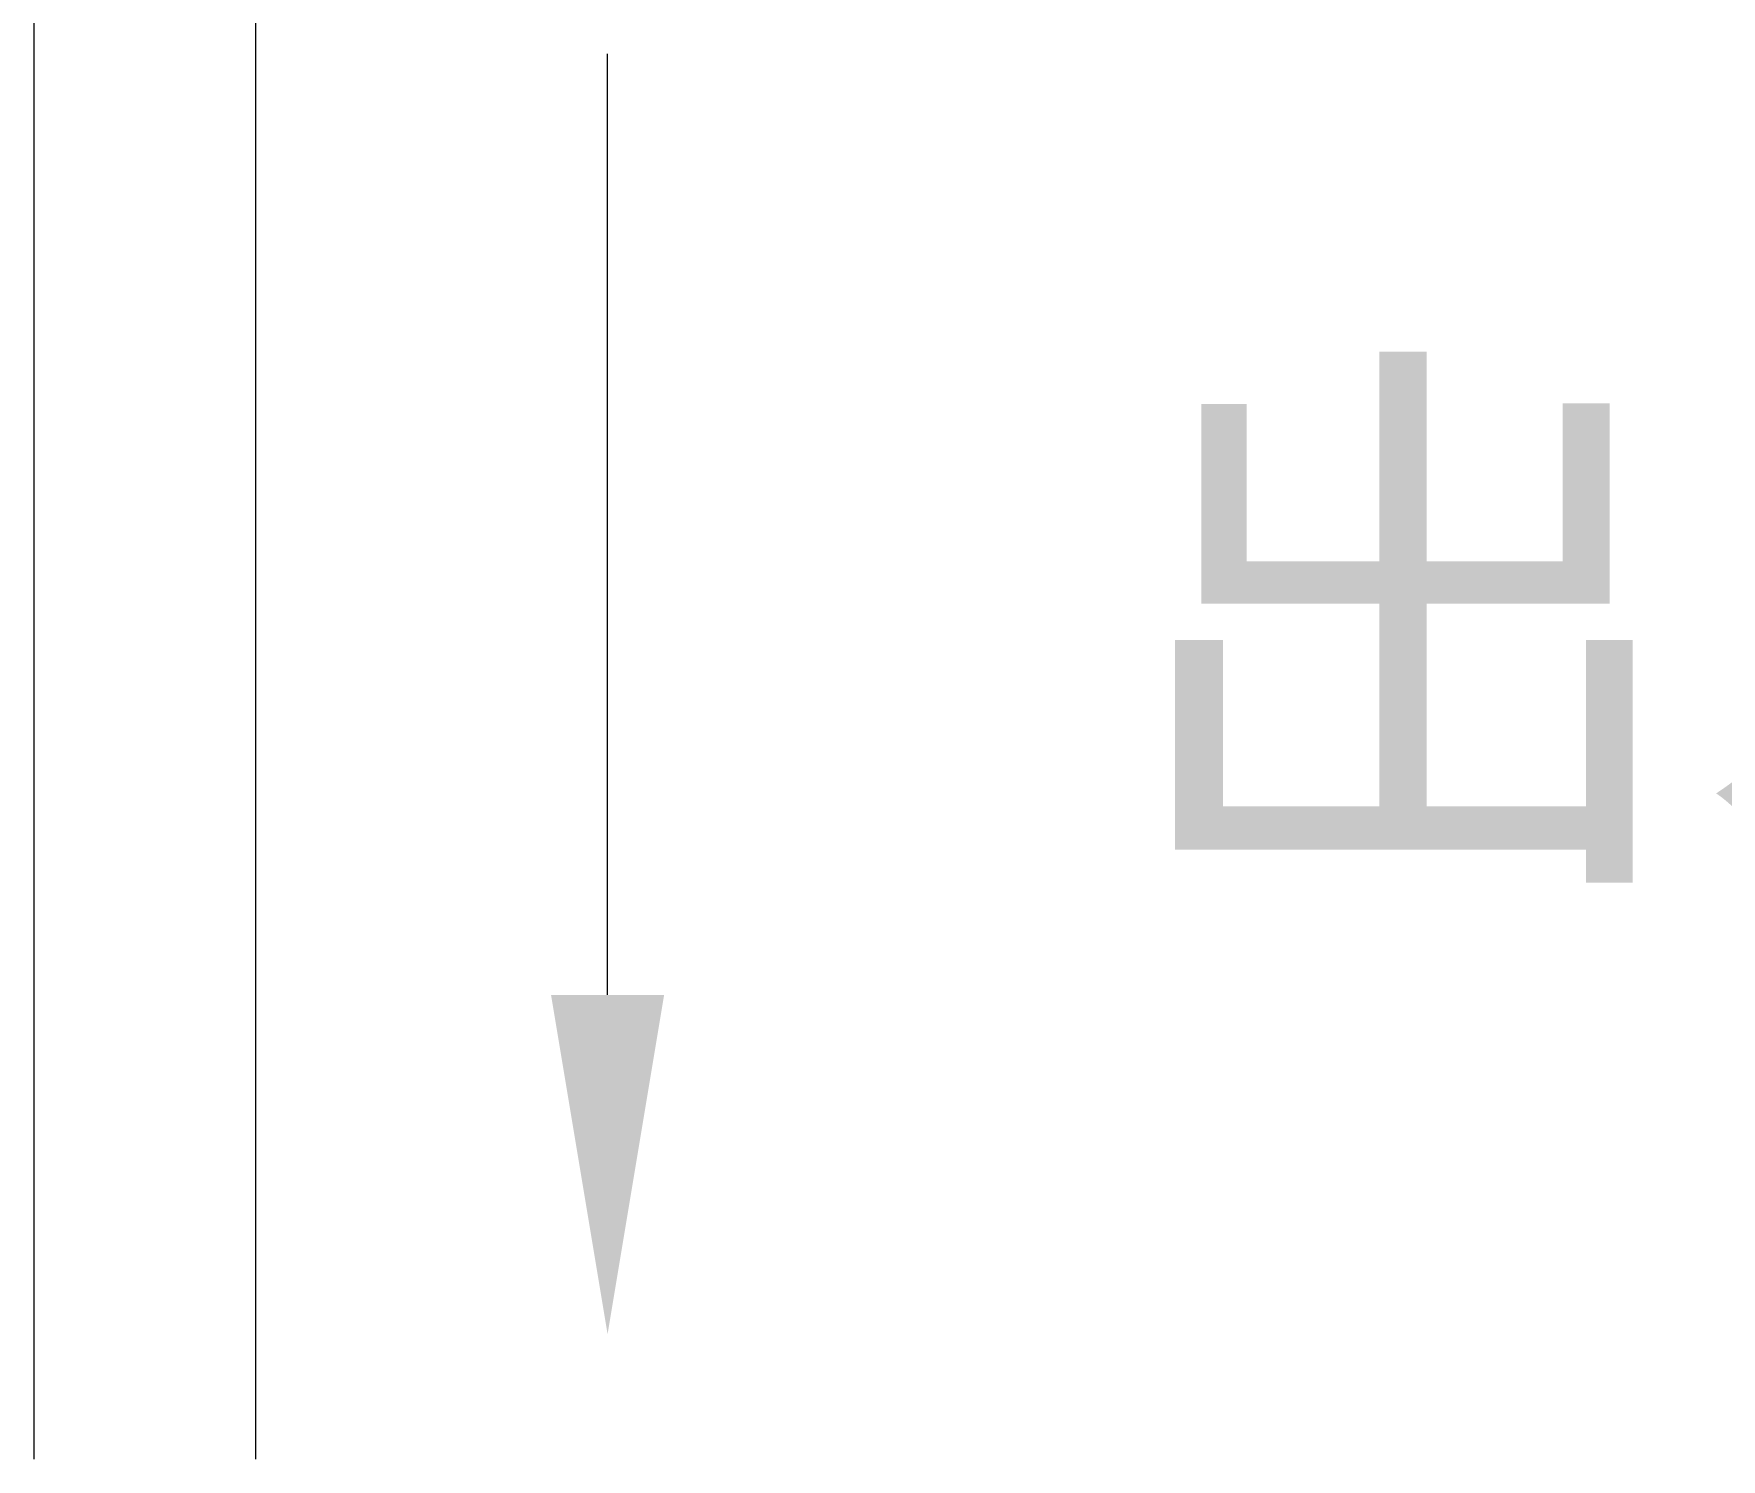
# Model space of a CAD drawing. Header units: millimetres. Extents: x 4664 to 8864, y -38 to 2932.
# Drawn here: x 8244.6 to 8324.1, y 1599.9 to 1667.1 of the extents above; entities that cross this region are included whole.
import ezdxf

# ---------------------------------------------------------------- set-up
doc = ezdxf.new("R2010")
doc.units = ezdxf.units.MM
doc.styles.add('微軟正黑體-20', font='Microsoft JhengHei.ttf', dxfattribs={"height": 20})

msp = doc.modelspace()

# ---------------------------------------------------------------- linework, layer by layer
at = {"lineweight": 5}
for p, q in [((8244.575, 1673.533), (8244.575, 1599.907)), ((8255.022, 1673.533), (8255.022, 1599.907)), ((8271.619, 1621.789), (8271.619, 1666.141))]:
    msp.add_line(p, q, dxfattribs=at)
msp.add_solid([(8274.283, 1621.789), (8271.619, 1605.806), (8268.955, 1621.789)], dxfattribs=at)

# ---------------------------------------------------------------- texts
at = {"lineweight": 5, "insert": (8295.516, 1638.093), "char_height": 20, "width": 104.22841, "attachment_point": 4, "style": '微軟正黑體-20'}
msp.add_mtext('出水方向', dxfattribs=at)

doc.saveas('drawing.dxf')
